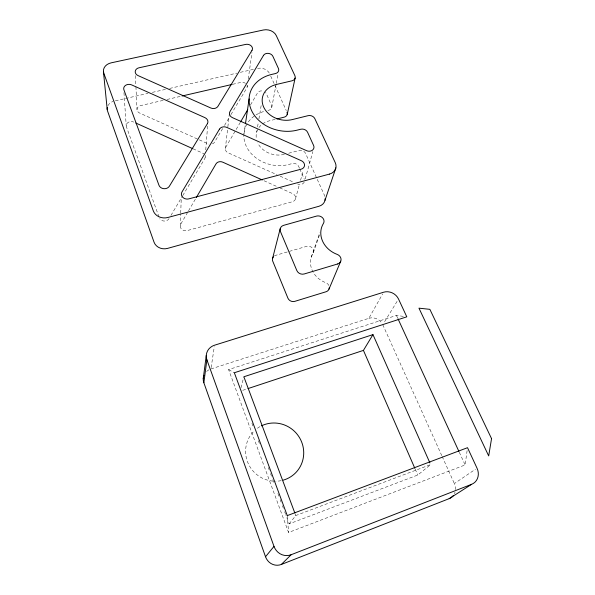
<?xml version="1.0" encoding="UTF-8"?>
<svg xmlns="http://www.w3.org/2000/svg" width="595" height="595" viewBox="0 0 595 595"><rect width="100%" height="100%" fill="white"/><g stroke="black" fill="none" stroke-linecap="round" stroke-linejoin="round"><path stroke-width="0.45" stroke-dasharray="2.98 2.23" d="M180.263 225.929L180.687 214.044M180.716 213.129L181.274 197.585M205.163 157.251L205.312 155.399M205.744 149.851L207.774 123.961M225.349 148.609L227.751 127.732M227.855 126.824L229.313 114.121M403.343 316.362L396.448 315.432L228.584 369.599L288.568 532.48L465.126 464.94L467.142 450.415M247.126 87.041L247.379 85.241M248.264 78.942L251.953 52.553M243.987 133.845L245.333 124.645M211.158 367.561L214.282 346.803M256.653 132.283L256.958 130.483M257.561 126.899L258.319 122.414M258.922 118.822L261.346 104.467M271.729 107.621L276.117 84.282M276.281 83.382L277.969 74.412M240.96 387.814L243.63 377.624M295.484 198.856L299.575 183.848M300.542 180.315L303.19 170.601M305.205 178.842L312.873 151.576M311.282 257.137L319.835 232.519M313.312 252.711L319.865 233.909M210.95 368.945L368.855 318.31L382.615 293.967M187.648 212.341L180.835 223.988A5.288 4.634 3.9 0 0 181.542 229.12A5.288 4.634 3.9 0 0 187.209 230.585L292.42 201.727A5.08 4.358 14.9 0 0 295.618 197.942A5.08 4.358 14.9 0 0 292.614 193.628L280.171 188.02M188.548 210.801L195.844 198.343M240.298 122.384L225.825 147.106A5.005 4.187 9 0 0 228.168 152.826L277.002 174.759M250.562 104.832L257.568 92.872A4.805 3.882 11.3 0 1 263.451 91.206M170.958 215.405L182.353 196.261M182.754 195.584L204.665 158.768A5.065 4.254 6.4 0 0 205.134 156.306M222.634 128.572L214.602 142.071A4.998 4.165 7.4 0 1 211.738 144.079M224.523 125.396L229.246 117.46M230.979 114.552L246.732 88.082A4.805 3.86 9.9 0 0 247.059 85.583M384.623 321.679L397.482 300.743M289.148 523.883L295.789 515.553L430.654 464.591L417.772 475.033L289.148 523.883L285.935 515.211M455.495 489.626A12.205 10.874 54.8 0 0 454.364 483.564L475.502 469.21M242.708 390.335L247.118 388.877M288.701 153.22L299.196 150.513A4.946 4.128 14.9 0 1 305.533 153.339L324.446 195.294A10.122 8.642 17.2 0 1 325.056 197.22M275.106 119.387L269.602 120.74A20.892 17.3 12.7 0 0 256.43 139.148M267.891 110.469L268.739 110.268A4.834 3.927 11.7 0 0 271.536 105.352L266.374 93.727A4.805 3.882 11.3 0 0 265.474 92.448M163.134 100.377L140.561 105.598A5.013 4.076 2.7 0 0 137.029 109.041A5.013 4.076 2.7 0 0 139.661 113.072L198.648 139.565M167.017 99.477L181.594 96.107M232.66 84.304L240.789 82.43A4.805 3.86 9.9 0 1 245.445 83.367M115.363 100.8L147.984 93.37M152.35 92.374L166.206 89.22M169.664 88.432L236.899 73.111M240.35 72.322L253.939 69.228M199.34 139.877L207.915 143.73A4.998 4.165 7.4 0 0 208.971 144.087M280.171 176.179L293.655 182.234M193.048 148.795L202.374 152.989A5.065 4.254 6.4 0 1 203.877 154.001M263.987 180.739L277.456 186.8M228.584 369.599L234.341 372.745M396.448 315.432L397.609 317.961M459.303 452.267L465.126 464.94M270.718 76.086L286.262 110.566M382.764 324.699L441.921 455.956M442.174 456.521L454.364 483.564M299.389 168.088L298.645 166.414A4.991 4.202 14.6 0 0 292.257 163.551L288.806 164.458A33.186 27.489 12.7 0 1 246.137 145.924A33.186 27.489 12.7 0 1 264.619 111.272M299.761 168.921L304.224 178.976A5.02 4.254 15.3 0 1 304.342 179.281M415.184 469.098L417.772 475.033M295.142 513.82L295.789 515.553M251.938 423.298L252.897 425.894M258.349 440.642L259.636 444.108M268.293 467.521L269.26 470.124M270.539 473.59L271.506 476.193M272.785 479.659L273.745 482.262M277.917 493.538L278.877 496.133M280.163 499.607L281.123 502.202M282.409 505.676L283.369 508.279M284.655 511.745L285.615 514.348M158.991 216.922L126.438 126.861A5.08 4.165 1.6 0 1 128.096 122.458A5.08 4.165 1.6 0 1 133.711 122.072M287.266 515.612L288.568 532.48M123.961 92.649L126.237 125.984M135.4 75.625L135.876 85.732M135.92 86.647L137.006 109.614M169.062 218.596A5.296 4.596 1.9 0 1 164.473 221.05A5.296 4.596 1.9 0 1 159.758 218.7M304.253 182.085A5.02 4.254 15.3 0 1 297.619 184.019M284.358 154.343A20.892 17.3 12.7 0 1 257.695 142.919M107.955 105.679A10.1 8.174 1 0 1 113.072 101.418M257.561 68.403A9.505 7.579 11.1 0 1 269.654 73.721M274.444 255.91A5.273 4.701 15.1 0 1 275.805 255.292L306.529 246.375A5.221 4.604 18.4 0 1 312.278 247.981A5.221 4.604 18.4 0 1 313.007 253.314A22.312 19.695 21.7 0 0 325.681 282.647A5.325 4.767 22.2 0 1 328.946 285.726M281.204 480.641A29.46 28.716 46.9 0 1 275.649 481.229M272.845 481.117A29.46 28.716 46.9 0 1 247.438 461.608A29.46 28.716 46.9 0 1 254.258 430.862M257.39 428.266A29.46 28.716 46.9 0 1 260.253 426.466M455.049 492.154A12.205 10.874 54.8 0 1 454.439 493.716M368.855 318.31A10.881 9.758 30.9 0 1 382.02 323.316M206.651 371.459A11.394 10.896 4 0 1 209.061 369.748"/><path stroke-width="0.89" d="M203.252 378.673L206.257 355.527M203.847 382.726L206.896 359.841A12.264 11.588 6 0 1 214.52 345.219L383.596 292.227A11.669 10.293 29.8 0 1 398.531 299.032L406.787 316.823L234.341 372.745L287.266 515.612L467.521 447.693L477.026 468.176A13.164 11.595 52.5 0 1 471.627 484.308L449.166 498.647L281.346 564.454A12.874 12.205 83 0 1 265.519 556.749L203.847 382.726A11.394 10.896 4 0 1 203.951 375.43M245.467 123.73L249.097 98.896M287.214 114.478L295.135 78.057M272.547 258.528L280.208 228.711M325.004 200.299L335.87 167.872M329.005 289.081L340.749 261.183M196.313 197.54L216.007 163.885A5.065 4.284 8.1 0 1 222.746 162.167L262.306 179.98M240.678 121.737L247.765 109.621M247.996 388.587L363.433 350.388L372.961 334.606L429.902 462.895M265.519 556.749L273.998 546.389L206.896 359.841M281.346 564.454L291.163 554.719L471.627 484.308M372.961 334.606L243.853 376.776L294.815 512.949M276.943 118.941L284.246 117.141A4.842 3.942 12.9 0 0 286.998 112.202M182.092 95.996L232.095 84.438M135.838 123.031L192.304 148.46M398.003 318.808L458.916 451.427M363.433 350.388L414.819 468.25M103.456 71.742L107.234 109.606M325.19 198.529A10.122 8.642 17.2 0 1 318.957 206.272L167.545 248.398A10.725 9.438 1.1 0 1 154.031 242.165L107.576 111.079A10.1 8.174 1 0 1 107.331 107.435M273.432 256.809A5.273 4.701 15.1 0 0 272.763 261.235L287.913 298.162A5.377 4.872 18.8 0 0 294.822 301.345L326.045 291.751A5.325 4.767 22.2 0 0 329.295 287.668M261.458 425.849A29.46 28.716 46.9 0 1 301.591 441.862A29.46 28.716 46.9 0 1 283.235 480.143M453.301 495.561A12.205 10.874 54.8 0 1 449.166 498.647M291.163 554.719A13.886 13.187 79.1 0 1 273.998 546.389M491.544 438.634L488.688 455.926L418.962 308.165L429.873 309.341L491.544 438.634M219.496 129.115L182.011 191.895A5.66 4.864 4.7 0 0 182.769 197.295A5.66 4.864 4.7 0 0 188.838 198.864L301.137 169.181A5.422 4.559 14.9 0 0 304.528 165.232A5.422 4.559 14.9 0 0 301.301 160.695L226.68 127.36A5.407 4.47 8.5 0 0 219.496 129.115M263.526 55.387L229.923 111.652A5.333 4.366 9.4 0 0 232.444 117.639L306.581 150.669A5.355 4.44 15.3 0 0 312.375 150.23A5.355 4.44 15.3 0 0 313.587 145.44L307.578 132.269A5.318 4.381 14.6 0 0 300.75 129.241L297.084 130.164A35.358 28.612 12.9 0 1 251.425 110.239A35.358 28.612 12.9 0 1 271.878 74.375L275.47 73.549A5.147 4.083 11.9 0 0 278.423 68.462L272.889 56.339A5.11 4.024 11.5 0 0 268.308 53.379A5.11 4.024 11.5 0 0 263.526 55.387M207.387 123.701L169.411 186.161A5.667 4.827 2.8 0 1 163.885 188.689A5.667 4.827 2.8 0 1 158.969 185.261L123.916 89.867A5.415 4.343 2.3 0 1 125.701 85.286A5.415 4.343 2.3 0 1 131.688 84.921L204.933 117.646A5.407 4.448 6.9 0 1 207.387 123.701M251.997 50.33L217.949 106.327A5.333 4.336 7.8 0 1 210.831 108.007L138.04 75.58A5.34 4.239 3.3 0 1 135.244 71.363A5.34 4.239 3.3 0 1 139.007 67.793L245.661 44.417A5.11 4.001 10.2 0 1 251.135 45.852A5.11 4.001 10.2 0 1 251.997 50.33M337.603 263.987L304.253 273.96A5.764 5.139 18.5 0 1 296.838 270.569L280.453 231.567A5.652 4.939 15.2 0 1 283.674 225.326L316.451 216.111A5.593 4.834 18.2 0 1 322.602 217.829A5.593 4.834 18.2 0 1 323.42 223.437A23.874 20.684 21.3 0 0 337.149 254.385A5.705 5.02 21.7 0 1 341.047 259.338A5.705 5.02 21.7 0 1 337.603 263.987M329.459 174.097L167.79 217.502A11.491 9.929 2.1 0 1 153.309 210.868L103.828 73.282A10.777 8.516 1.7 0 1 111.213 62.832L263.421 29.988A10.1 7.854 11.4 0 1 276.281 35.596L294.889 75.684A5.147 4.098 13 0 1 291.996 80.808L276.437 84.46A22.26 18.014 12.9 0 0 263.637 107.011A22.26 18.014 12.9 0 0 292.301 119.58L308.076 115.675A5.266 4.299 15 0 1 314.837 118.665L335.238 162.628A10.799 9.037 17.1 0 1 329.459 174.097"/></g></svg>
